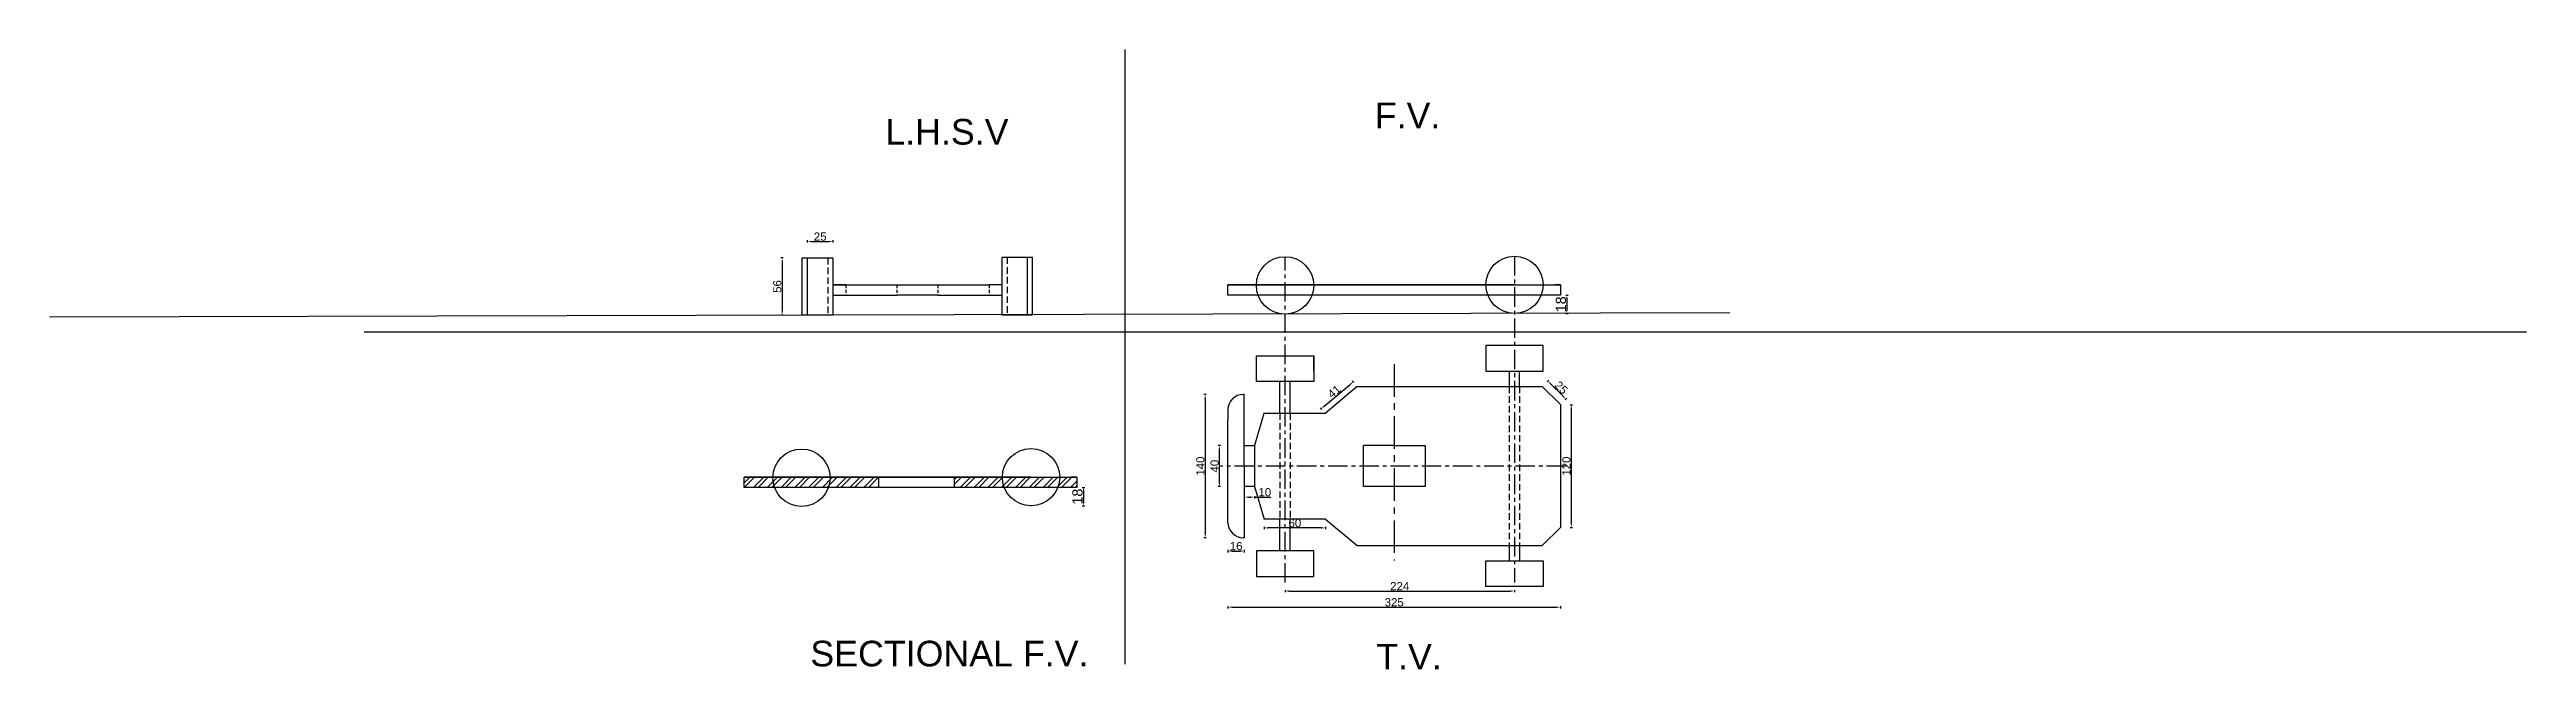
# Model space of a CAD drawing. Header units: millimetres. Extents: x 1794 to 4213, y 1697 to 2303.
import ezdxf

# ---------------------------------------------------------------- set-up
doc = ezdxf.new("R2010")
doc.units = ezdxf.units.MM
doc.linetypes.add('CENTER', pattern=[50.8, 31.75, -6.35, 6.35, -6.35])
doc.linetypes.add('HIDDEN', pattern=[9.525, 6.35, -3.175])
doc.styles.get("Standard").update_dxf_attribs({"font": 'arial.ttf'})
doc.dimstyles.new('ISO-25', dxfattribs={"dimtxt": 2.5, "dimasz": 2.5, "dimexe": 1.25, "dimexo": 0.625, "dimtad": 1, "dimtxsty": 'Standard', "dimcen": 2.5, "dimadec": 0, "dimazin": 0, "dimtfac": 1, "dimtmove": 0, "dimatfit": 3, "dimfxl": 1, "dimfxlon": 1, "dimarcsym": 0})

# ---------------------------------------------------------------- blocks, each defined once
blk = doc.blocks.new('*D3')
at = {"color": 0, "lineweight": -2, "transparency": 16777216}
for p, q in [((3279.2, 1956), (3281.4, 1956)), ((3280.2, 1952), (3280.2, 1840)), ((3279.2, 1836), (3281.4, 1836))]:
    blk.add_line(p, q, dxfattribs=at)
at = {"color": 0, "transparency": 16777216}
for points in [[(3279.5, 1952), (3280.8, 1952), (3280.2, 1956)], [(3279.5, 1840), (3280.8, 1840), (3280.2, 1836)]]:
    blk.add_solid(points, dxfattribs=at)
at = {"layer": 'Defpoints', "color": 0, "transparency": 16777216}
for p in [(3269.6, 1956), (3269.6, 1836), (3280.2, 1836)]:
    blk.add_point(p, dxfattribs=at)
at = {"color": 0, "transparency": 16777216, "insert": (3275.5, 1896), "char_height": 8, "attachment_point": 5, "rotation": 90}
blk.add_mtext('120', dxfattribs=at)
blk = doc.blocks.new('*D7')
at = {"color": 0, "lineweight": -2, "transparency": 16777216}
for p, q in [((3038.9, 1954.6), (3064.2, 1975.8)), ((3067.9, 1977.6), (3066.5, 1979.3)), ((3036.5, 1951.3), (3035.1, 1953))]:
    blk.add_line(p, q, dxfattribs=at)
at = {"color": 0, "transparency": 16777216}
for points in [[(3063.8, 1976.3), (3064.6, 1975.3), (3067.3, 1978.3)], [(3038.5, 1955.1), (3039.4, 1954.1), (3035.9, 1952.1)]]:
    blk.add_solid(points, dxfattribs=at)
at = {"layer": 'Defpoints', "color": 0, "transparency": 16777216}
for p in [(3067.3, 1978.3), (3071.1, 1973.7), (3039.7, 1947.5)]:
    blk.add_point(p, dxfattribs=at)
at = {"color": 0, "transparency": 16777216, "insert": (3048.6, 1968.8), "char_height": 8, "attachment_point": 5, "rotation": 39.9166}
blk.add_mtext('41', dxfattribs=at)
blk = doc.blocks.new('*D10')
at = {"color": 0, "lineweight": -2, "transparency": 16777216}
for p, q in [((2960.8, 1866.8), (2960.8, 1864.5)), ((2964.8, 1865.8), (2966.8, 1865.8)), ((2970.8, 1866.8), (2970.8, 1864.5)), ((2970.8, 1865.8), (2986.7, 1865.8))]:
    blk.add_line(p, q, dxfattribs=at)
at = {"color": 0, "transparency": 16777216}
for points in [[(2964.8, 1866.4), (2964.8, 1865.1), (2960.8, 1865.8)], [(2966.8, 1866.4), (2966.8, 1865.1), (2970.8, 1865.8)]]:
    blk.add_solid(points, dxfattribs=at)
at = {"layer": 'Defpoints', "color": 0, "transparency": 16777216}
for p in [(2960.8, 1876), (2970.8, 1876), (2970.8, 1865.8)]:
    blk.add_point(p, dxfattribs=at)
at = {"color": 0, "transparency": 16777216, "insert": (2980.8, 1870.5), "char_height": 8, "attachment_point": 5}
blk.add_mtext('10', dxfattribs=at)
blk = doc.blocks.new('*D11')
at = {"color": 0, "lineweight": -2, "transparency": 16777216}
for p, q in [((2937.5, 1916), (2935.2, 1916)), ((2936.5, 1880), (2936.5, 1912)), ((2937.5, 1876), (2935.2, 1876))]:
    blk.add_line(p, q, dxfattribs=at)
at = {"color": 0, "transparency": 16777216}
for points in [[(2935.8, 1912), (2937.2, 1912), (2936.5, 1916)], [(2935.8, 1880), (2937.2, 1880), (2936.5, 1876)]]:
    blk.add_solid(points, dxfattribs=at)
at = {"layer": 'Defpoints', "color": 0, "transparency": 16777216}
for p in [(2936.5, 1916), (2970.8, 1916), (2970.8, 1876)]:
    blk.add_point(p, dxfattribs=at)
at = {"color": 0, "transparency": 16777216, "insert": (2931.8, 1896), "char_height": 8, "attachment_point": 5, "rotation": 90}
blk.add_mtext('40', dxfattribs=at)
blk = doc.blocks.new('*D15')
at = {"color": 0, "lineweight": -2, "transparency": 16777216}
for p, q in [((2944.8, 1759.3), (2944.8, 1757)), ((2948.8, 1758.3), (3265.6, 1758.3)), ((3269.6, 1759.3), (3269.6, 1757))]:
    blk.add_line(p, q, dxfattribs=at)
at = {"color": 0, "transparency": 16777216}
for points in [[(2948.8, 1758.9), (2948.8, 1757.6), (2944.8, 1758.3)], [(3265.6, 1758.9), (3265.6, 1757.6), (3269.6, 1758.3)]]:
    blk.add_solid(points, dxfattribs=at)
at = {"layer": 'Defpoints', "color": 0, "transparency": 16777216}
for p in [(2944.8, 1896), (3269.6, 1896), (3269.6, 1758.3)]:
    blk.add_point(p, dxfattribs=at)
at = {"color": 0, "transparency": 16777216, "insert": (3107.2, 1763), "char_height": 8, "attachment_point": 5}
blk.add_mtext('325', dxfattribs=at)
blk = doc.blocks.new('*D16')
at = {"color": 0, "lineweight": -2, "transparency": 16777216}
for p, q in [((2944.8, 1814.1), (2944.8, 1811.8)), ((2948.8, 1813.1), (2956.8, 1813.1)), ((2960.8, 1814.1), (2960.8, 1811.8))]:
    blk.add_line(p, q, dxfattribs=at)
at = {"color": 0, "transparency": 16777216}
for points in [[(2948.8, 1813.7), (2948.8, 1812.4), (2944.8, 1813.1)], [(2956.8, 1813.7), (2956.8, 1812.4), (2960.8, 1813.1)]]:
    blk.add_solid(points, dxfattribs=at)
at = {"layer": 'Defpoints', "color": 0, "transparency": 16777216}
for p in [(2944.8, 1896), (2960.8, 1896), (2960.8, 1813.1)]:
    blk.add_point(p, dxfattribs=at)
at = {"color": 0, "transparency": 16777216, "insert": (2952.8, 1817.8), "char_height": 8, "attachment_point": 5}
blk.add_mtext('16', dxfattribs=at)
blk = doc.blocks.new('*D18')
at = {"color": 0, "lineweight": -2, "transparency": 16777216}
for p, q in [((3256.5, 1978.3), (3258.1, 1979.9)), ((3260, 1976.2), (3272.1, 1964.2)), ((3274.2, 1960.7), (3275.8, 1962.2))]:
    blk.add_line(p, q, dxfattribs=at)
at = {"color": 0, "transparency": 16777216}
for points in [[(3260.5, 1976.7), (3259.6, 1975.7), (3257.2, 1979)], [(3272.5, 1964.7), (3271.6, 1963.7), (3274.9, 1961.4)]]:
    blk.add_solid(points, dxfattribs=at)
at = {"layer": 'Defpoints', "color": 0, "transparency": 16777216}
for p in [(3251.9, 1973.7), (3274.9, 1961.4), (3269.6, 1956)]:
    blk.add_point(p, dxfattribs=at)
at = {"color": 0, "transparency": 16777216, "insert": (3270.3, 1972.6), "char_height": 8, "attachment_point": 5, "rotation": 314.9618}
blk.add_mtext('25', dxfattribs=at)
blk = doc.blocks.new('*D19')
at = {"color": 0, "lineweight": -2, "transparency": 16777216}
for p, q in [((2923.6, 1966), (2921.3, 1966)), ((2922.6, 1962), (2922.6, 1830)), ((2923.6, 1826), (2921.3, 1826))]:
    blk.add_line(p, q, dxfattribs=at)
at = {"color": 0, "transparency": 16777216}
for points in [[(2921.9, 1962), (2923.2, 1962), (2922.6, 1966)], [(2921.9, 1830), (2923.2, 1830), (2922.6, 1826)]]:
    blk.add_solid(points, dxfattribs=at)
at = {"layer": 'Defpoints', "color": 0, "transparency": 16777216}
for p in [(2960.8, 1966), (2922.6, 1826), (2960.8, 1826)]:
    blk.add_point(p, dxfattribs=at)
at = {"color": 0, "transparency": 16777216, "insert": (2917.9, 1896), "char_height": 8, "attachment_point": 5, "rotation": 90}
blk.add_mtext('140', dxfattribs=at)
blk = doc.blocks.new('*D22')
at = {"color": 0, "lineweight": -2, "transparency": 16777216}
for p, q in [((3000.6, 1775), (3000.6, 1772.8)), ((3004.6, 1774), (3220.6, 1774)), ((3224.6, 1775), (3224.6, 1772.8))]:
    blk.add_line(p, q, dxfattribs=at)
at = {"color": 0, "transparency": 16777216}
for points in [[(3004.6, 1774.7), (3004.6, 1773.3), (3000.6, 1774)], [(3220.6, 1774.7), (3220.6, 1773.3), (3224.6, 1774)]]:
    blk.add_solid(points, dxfattribs=at)
at = {"layer": 'Defpoints', "color": 0, "transparency": 16777216}
for p in [(3000.6, 1782.3), (3224.6, 1782.3), (3224.6, 1774)]:
    blk.add_point(p, dxfattribs=at)
at = {"color": 0, "transparency": 16777216, "insert": (3112.6, 1778.7), "char_height": 8, "attachment_point": 5}
blk.add_mtext('224', dxfattribs=at)
blk = doc.blocks.new('*D24')
at = {"color": 0, "lineweight": -2, "transparency": 16777216}
for p, q in [((2980.2, 1836.7), (2980.2, 1834.4)), ((3036.2, 1835.7), (2984.2, 1835.7)), ((3040.2, 1836.7), (3040.2, 1834.4))]:
    blk.add_line(p, q, dxfattribs=at)
at = {"color": 0, "transparency": 16777216}
for points in [[(2984.2, 1836.3), (2984.2, 1835), (2980.2, 1835.7)], [(3036.2, 1836.3), (3036.2, 1835), (3040.2, 1835.7)]]:
    blk.add_solid(points, dxfattribs=at)
at = {"layer": 'Defpoints', "color": 0, "transparency": 16777216}
for p in [(2980.2, 1844.1), (3040.2, 1844.1), (2980.2, 1835.7)]:
    blk.add_point(p, dxfattribs=at)
at = {"color": 0, "transparency": 16777216, "insert": (3010.2, 1840.4), "char_height": 8, "attachment_point": 5}
blk.add_mtext('60', dxfattribs=at)
blk = doc.blocks.new('*D32')
at = {"color": 0, "lineweight": -2, "transparency": 16777216}
for p, q in [((3274.8, 2063), (3277.1, 2063)), ((3275.8, 2060.5), (3275.8, 2047.5)), ((3274.8, 2045), (3277.1, 2045))]:
    blk.add_line(p, q, dxfattribs=at)
at = {"color": 0, "transparency": 16777216}
for points in [[(3275.4, 2060.5), (3276.2, 2060.5), (3275.8, 2063)], [(3275.4, 2047.5), (3276.2, 2047.5), (3275.8, 2045)]]:
    blk.add_solid(points, dxfattribs=at)
at = {"layer": 'Defpoints', "color": 0, "transparency": 16777216}
for p in [(3269.6, 2063), (3269.6, 2045), (3275.8, 2045)]:
    blk.add_point(p, dxfattribs=at)
at = {"color": 0, "transparency": 16777216, "insert": (3270.1, 2054), "char_height": 10, "attachment_point": 5, "rotation": 90}
blk.add_mtext('18', dxfattribs=at)
blk = doc.blocks.new('*D34')
at = {"color": 0, "lineweight": -2, "transparency": 16777216}
for p, q in [((2534.1, 2114.4), (2534.1, 2116.6)), ((2538.1, 2115.4), (2555.1, 2115.4)), ((2559.1, 2114.4), (2559.1, 2116.6))]:
    blk.add_line(p, q, dxfattribs=at)
at = {"color": 0, "transparency": 16777216}
for points in [[(2538.1, 2116), (2538.1, 2114.7), (2534.1, 2115.4)], [(2555.1, 2116), (2555.1, 2114.7), (2559.1, 2115.4)]]:
    blk.add_solid(points, dxfattribs=at)
at = {"layer": 'Defpoints', "color": 0, "transparency": 16777216}
for p in [(2559.1, 2115.4), (2534.1, 2099.4), (2559.1, 2099.4)]:
    blk.add_point(p, dxfattribs=at)
at = {"color": 0, "transparency": 16777216, "insert": (2546.6, 2120.1), "char_height": 8, "attachment_point": 5}
blk.add_mtext('25', dxfattribs=at)
blk = doc.blocks.new('*D35')
at = {"color": 0, "lineweight": -2, "transparency": 16777216}
for p, q in [((2510.4, 2099.4), (2508.2, 2099.4)), ((2509.4, 2095.4), (2509.4, 2047.4)), ((2510.4, 2043.4), (2508.2, 2043.4))]:
    blk.add_line(p, q, dxfattribs=at)
at = {"color": 0, "transparency": 16777216}
for points in [[(2508.8, 2095.4), (2510.1, 2095.4), (2509.4, 2099.4)], [(2508.8, 2047.4), (2510.1, 2047.4), (2509.4, 2043.4)]]:
    blk.add_solid(points, dxfattribs=at)
at = {"layer": 'Defpoints', "color": 0, "transparency": 16777216}
for p in [(2529.1, 2099.4), (2509.4, 2043.4), (2529.1, 2043.4)]:
    blk.add_point(p, dxfattribs=at)
at = {"color": 0, "transparency": 16777216, "insert": (2504.7, 2071.4), "char_height": 8, "attachment_point": 5, "rotation": 90}
blk.add_mtext('56', dxfattribs=at)
blk = doc.blocks.new('*D38')
at = {"color": 0, "lineweight": -2, "transparency": 16777216}
for p, q in [((2802.6, 1875.2), (2804.9, 1875.2)), ((2803.6, 1872.7), (2803.6, 1859.7)), ((2802.6, 1857.2), (2804.9, 1857.2))]:
    blk.add_line(p, q, dxfattribs=at)
at = {"color": 0, "transparency": 16777216}
for points in [[(2803.2, 1872.7), (2804.1, 1872.7), (2803.6, 1875.2)], [(2803.2, 1859.7), (2804.1, 1859.7), (2803.6, 1857.2)]]:
    blk.add_solid(points, dxfattribs=at)
at = {"layer": 'Defpoints', "color": 0, "transparency": 16777216}
for p in [(2797.4, 1875.2), (2797.4, 1857.2), (2803.6, 1857.2)]:
    blk.add_point(p, dxfattribs=at)
at = {"color": 0, "transparency": 16777216, "insert": (2797.9, 1866.2), "char_height": 10, "attachment_point": 5, "rotation": 90}
blk.add_mtext('18', dxfattribs=at)

msp = doc.modelspace()

# ---------------------------------------------------------------- hatches: boundary and pattern name
h = msp.add_hatch()
h.set_pattern_fill('ANSI32', color=256)
h.paths.add_polyline_path([(2500.369, 1884.653, -0.00494777), (2500.375, 1885.207), (2472.369, 1885.207), (2472.369, 1875.207), (2502.011, 1875.207, -0.08623881)])
h.paths.add_polyline_path([(2556.369, 1884.653, 0.00494777), (2556.364, 1885.207), (2528.369, 1885.207), (2500.375, 1885.207, 0.00494777), (2500.369, 1884.653, 0.08623881), (2502.011, 1875.207), (2554.728, 1875.207, 0.08623881)])
h.paths.add_polyline_path([(2603.559, 1885.207), (2556.364, 1885.207, -0.00494777), (2556.369, 1884.653, -0.08623881), (2554.728, 1875.207), (2603.559, 1875.207)])
h.paths.add_polyline_path([(2724.53, 1885.206), (2677.341, 1885.206), (2677.341, 1875.207), (2726.377, 1875.207, -0.09155189)])
h.paths.add_polyline_path([(2797.369, 1885.207), (2780.53, 1885.207, -0.09155606), (2778.684, 1875.207), (2797.369, 1875.207)])
h.paths.add_polyline_path([(2780.53, 1885.207), (2764.957, 1885.207), (2724.53, 1885.207, 0.09155606), (2726.377, 1875.207), (2778.684, 1875.207, 0.09155606)])

# ---------------------------------------------------------------- linework, layer by layer
at = {"color": 2, "true_color": 0xf1eb1f}
msp.add_line((2844.397, 1702.637), (2844.397, 2302.779), dxfattribs=at)
for p, q in [((2529.071, 2043.374), (2529.071, 2099.374)), ((2529.071, 2099.374), (2554.071, 2099.374)), ((2534.071, 2043.374), (2534.071, 2099.374)), ((2534.071, 2099.374), (2559.071, 2099.374)), ((2559.071, 2099.374), (2559.071, 2043.374)), ((2749.071, 2099.783), (2724.071, 2099.783)), ((2724.071, 2099.783), (2724.071, 2043.783)), ((2754.071, 2099.783), (2729.071, 2099.783)), ((2749.071, 2043.783), (2749.071, 2099.783)), ((2754.071, 2043.783), (2754.071, 2099.783)), ((2559.071, 2073.021), (2571.671, 2073.021)), ((2571.671, 2073.021), (2559.071, 2073.021)), ((2559.071, 2063.021), (2571.671, 2063.021)), ((2571.671, 2073.021), (2621.571, 2073.021)), ((2571.671, 2063.021), (2621.571, 2063.021)), ((2621.571, 2073.021), (2661.571, 2073.021)), ((2661.571, 2063.021), (2621.571, 2063.021)), ((2661.571, 2073.021), (2711.471, 2073.021)), ((2661.571, 2063.021), (2711.471, 2063.021)), ((2724.071, 2073.021), (2711.471, 2073.021)), ((2724.071, 2073.021), (2711.471, 2073.021)), ((2711.471, 2063.021), (2724.071, 2063.021)), ((2711.471, 2063.021), (2724.071, 2063.021)), ((3224.564, 2073.021), (2944.564, 2073.021)), ((2944.564, 2063.021), (2944.564, 2073.021)), ((2944.564, 2073.021), (3237.152, 2073.021)), ((3269.564, 2063.021), (2944.564, 2063.021)), ((3237.152, 2073.021), (3269.564, 2073.021)), ((3269.564, 2063.021), (3263.558, 2063.021)), ((3269.564, 2073.021), (3264.049, 2073.021)), ((3269.564, 2073.021), (3269.564, 2063.021)), ((2534.071, 2043.374), (2529.071, 2043.374)), ((2554.071, 2043.374), (2529.071, 2043.374)), ((2559.071, 2043.374), (2534.071, 2043.374)), ((2724.071, 2043.783), (2749.071, 2043.783)), ((2729.071, 2043.783), (2754.071, 2043.857)), ((2749.071, 2043.783), (2754.071, 2043.783)), ((3224.564, 2045.021), (3224.886, 2045.021)), ((3269.564, 2045.021), (3269.564, 2045.132)), ((3252.564, 2013.732), (3196.564, 2013.732)), ((3196.564, 2013.732), (3196.564, 1988.732)), ((3252.564, 1988.732), (3252.564, 2013.732)), ((2972.564, 1978.732), (2972.564, 2003.732)), ((2972.564, 2003.732), (3028.564, 2003.732)), ((3028.564, 2003.732), (3028.564, 1978.732)), ((3028.564, 1988.732), (3028.564, 2003.732)), ((3196.564, 1988.732), (3224.564, 1988.732)), ((3219.564, 1988.732), (3219.564, 1973.732)), ((3219.564, 1988.732), (3229.564, 1988.732)), ((3224.564, 1988.732), (3252.564, 1988.732)), ((3229.564, 1973.732), (3229.564, 1988.732)), ((2960.808, 1966.043), (2959.808, 1966.043)), ((2959.808, 1966.043), (2960.808, 1966.043)), ((2960.808, 1956.043), (2960.808, 1966.043)), ((3028.564, 1978.732), (2972.564, 1978.732)), ((2995.564, 1947.454), (2995.564, 1978.732)), ((3005.564, 1947.454), (3005.564, 1978.732)), ((3071.142, 1973.732), (3039.732, 1947.454)), ((3071.142, 1973.732), (3251.899, 1973.732)), ((3269.564, 1956.043), (3251.899, 1973.732)), ((2944.808, 1951.043), (2944.808, 1941.043)), ((2944.808, 1851.043), (2944.808, 1941.043)), ((2960.808, 1946.043), (2960.808, 1956.043)), ((2960.808, 1916.043), (2960.808, 1946.043)), ((2979.732, 1947.454), (2970.808, 1916.043)), ((3039.732, 1947.454), (2979.732, 1947.454)), ((3269.564, 1956.043), (3269.564, 1896.043)), ((2960.808, 1896.043), (2960.808, 1916.043)), ((2960.808, 1896.043), (2960.808, 1916.043)), ((2960.808, 1916.043), (2970.808, 1916.043)), ((2970.808, 1916.043), (2970.808, 1876.043)), ((3107.308, 1916.043), (3077.308, 1916.043)), ((3077.308, 1876.043), (3077.308, 1916.043)), ((3107.308, 1916.043), (3137.308, 1916.043)), ((3137.308, 1916.043), (3137.308, 1876.043)), ((2960.808, 1896.043), (2960.808, 1876.043)), ((3269.564, 1896.043), (3269.564, 1836.043)), ((2752.369, 1885.207), (2472.369, 1885.207)), ((2472.369, 1875.207), (2472.369, 1885.207)), ((2472.369, 1885.207), (2764.957, 1885.207)), ((2797.369, 1875.207), (2472.369, 1875.207)), ((2556.364, 1885.207), (2500.375, 1885.207)), ((2528.369, 1885.207), (2603.559, 1885.207)), ((2603.559, 1885.207), (2603.559, 1875.207)), ((2752.53, 1885.206), (2677.341, 1885.206)), ((2677.341, 1885.206), (2677.341, 1875.207)), ((2724.53, 1885.206), (2752.53, 1885.206)), ((2764.957, 1885.207), (2797.369, 1885.207)), ((2797.369, 1875.207), (2791.363, 1875.207)), ((2797.369, 1885.207), (2791.854, 1885.207)), ((2797.369, 1885.207), (2797.369, 1875.207)), ((2970.808, 1876.043), (2960.808, 1876.043)), ((2960.808, 1876.043), (2960.808, 1846.043)), ((2970.808, 1876.043), (2980.212, 1844.13)), ((3137.308, 1876.043), (3077.308, 1876.043)), ((3137.308, 1876.043), (3137.308, 1876.043)), ((2752.369, 1857.207), (2752.691, 1857.207)), ((2797.369, 1857.207), (2797.369, 1857.318)), ((2944.808, 1841.043), (2944.808, 1851.043)), ((2960.808, 1846.043), (2960.808, 1836.043)), ((3040.212, 1844.13), (2980.212, 1844.13)), ((2995.564, 1813.353), (2995.564, 1844.13)), ((3005.564, 1813.353), (3005.564, 1844.13)), ((3040.212, 1844.13), (3071.142, 1818.353)), ((2960.808, 1826.043), (2959.808, 1826.043)), ((2960.808, 1836.043), (2960.808, 1826.043)), ((3071.142, 1818.353), (3251.899, 1818.353)), ((3219.564, 1818.353), (3219.564, 1803.353)), ((3229.564, 1818.353), (3229.564, 1803.353)), ((3269.564, 1836.043), (3251.899, 1818.353)), ((2972.564, 1813.353), (2972.564, 1788.353)), ((3028.564, 1813.353), (2972.564, 1813.353)), ((3000.564, 1788.353), (3000.564, 1800.853)), ((3028.564, 1788.353), (3028.564, 1813.353)), ((3196.564, 1778.353), (3196.564, 1803.353)), ((3196.564, 1803.353), (3224.564, 1803.353)), ((3224.564, 1803.353), (3229.564, 1803.353)), ((3229.564, 1803.353), (3252.564, 1803.353)), ((3252.564, 1803.353), (3252.564, 1778.353)), ((2972.564, 1788.353), (3028.564, 1788.353)), ((3252.564, 1778.353), (3196.564, 1778.353))]:
    msp.add_line(p, q)
at = {"linetype": 'HIDDEN'}
for p, q in [((2554.071, 2099.374), (2554.071, 2043.374)), ((2729.071, 2099.783), (2729.071, 2043.783)), ((3219.564, 1973.732), (3219.564, 1818.353)), ((3229.564, 1973.732), (3229.564, 1818.353)), ((2995.564, 1947.454), (2995.564, 1844.13)), ((3005.564, 1947.454), (3005.564, 1844.13))]:
    msp.add_line(p, q, dxfattribs=at)
at = {"color": 240, "linetype": 'CENTER', "ltscale": 0.6, "true_color": 0xed1f24}
for p, q in [((3000.564, 1782.269), (3000.564, 2100.33)), ((3224.564, 2101.127), (3224.564, 1782.269)), ((3275.1, 1896.043), (2937.59, 1896.043))]:
    msp.add_line(p, q, dxfattribs=at)
at = {"linetype": 'HIDDEN', "ltscale": 0.5}
for p, q in [((2571.671, 2073.021), (2571.671, 2063.021)), ((2621.571, 2073.021), (2621.571, 2063.021)), ((2661.571, 2073.021), (2661.571, 2063.021)), ((2711.471, 2073.021), (2711.471, 2063.021))]:
    msp.add_line(p, q, dxfattribs=at)
at = {"color": 152, "true_color": 0x2776bb}
msp.add_line((3435.017, 2045.541), (1793.856, 2041.481), dxfattribs=at)
at = {"color": 2}
msp.add_line((2101.195, 2027.272), (4213.123, 2027.272), dxfattribs=at)
at = {"color": 242, "linetype": 'CENTER', "true_color": 0xcd2027}
msp.add_line((3107.308, 1995.443), (3107.308, 1803.974), dxfattribs=at)
for centre in [(3000.564, 2072.466), (3224.725, 2073.02), (2528.369, 1884.653), (2752.53, 1885.206)]:
    msp.add_circle(centre, 28)
for centre, radius, start, end in [((3224.564, 2054.332), 23.156, 270, 270.398171), ((2959.808, 1951.043), 15, 90, 180), ((2959.808, 1841.043), 15, 180, 270)]:
    msp.add_arc(centre, radius, start, end)

# ---------------------------------------------------------------- texts
at = {"char_height": 25, "attachment_point": 1}
for s, width, heights, insert in [('F.V.', 167.75506, [0], (3088.243, 2250.959)), ('L.H.S.V', 201.30607, [0], (2610.179, 2235.002)), ('SECTIONAL F.V.', 434.28415, [1.4210854715202e-14], (2536.952, 1725.468)), ('T.V.', 303.55677, [0], (3089.708, 1722.444))]:
    msp.add_mtext_dynamic_manual_height_columns(s, width=width, gutter_width=12.5, heights=heights, dxfattribs=dict(at, insert=insert))

# ---------------------------------------------------------------- dimensions: what is measured, and where the dimension line sits
for base, p1, p2, picture, middle in [((2559.071, 2115.357), (2534.071, 2099.374), (2559.071, 2099.374), '*D34', (2546.571, 2120.067)), ((2970.808, 1865.776), (2960.808, 1876.043), (2970.808, 1876.043), '*D10', (2980.773, 1870.485)), ((2980.212, 1835.658), (3040.212, 1844.13), (2980.212, 1844.13), '*D24', (3010.212, 1840.368)), ((3224.564, 1774.015), (3000.564, 1782.269), (3224.564, 1782.269), '*D22', (3112.564, 1778.656))]:
    dim = msp.add_linear_dim(base=base, p1=p1, p2=p2, dimstyle='ISO-25', override={"dimtxt": 8, "dimasz": 4})
    dim.commit()
    dim.dimension.update_dxf_attribs({"geometry": picture, "text_midpoint": middle})
for base, p1, p2, override, picture, middle in [((2509.43, 2043.374), (2529.071, 2099.374), (2529.071, 2043.374), {"dimtxt": 8, "dimasz": 4}, '*D35', (2504.721, 2071.374)), ((3275.832, 2045.021), (3269.564, 2063.021), (3269.564, 2045.021), {"dimtxt": 10}, '*D32', (3270.101, 2054.021)), ((2922.571, 1826.043), (2960.808, 1966.043), (2960.808, 1826.043), {"dimtxt": 8, "dimasz": 4}, '*D19', (2917.861, 1896.043)), ((3280.175, 1836.043), (3269.564, 1956.043), (3269.564, 1836.043), {"dimtxt": 8, "dimasz": 4}, '*D3', (3275.466, 1896.043)), ((2936.499, 1916.043), (2970.808, 1876.043), (2970.808, 1916.043), {"dimtxt": 8, "dimasz": 4}, '*D11', (2931.79, 1896.043)), ((2803.637, 1857.207), (2797.369, 1875.207), (2797.369, 1857.207), {"dimtxt": 10}, '*D38', (2797.906, 1866.207))]:
    dim = msp.add_linear_dim(base=base, p1=p1, p2=p2, angle=90, dimstyle='ISO-25', override=override)
    dim.commit()
    dim.dimension.update_dxf_attribs({"geometry": picture, "text_midpoint": middle})
dim = msp.add_aligned_dim(p1=(3039.732, 1947.454), p2=(3071.142, 1973.732), distance=6.006, dimstyle='ISO-25', override={"dimtxt": 8, "dimasz": 4, "dimdec": 0})
dim.commit()
dim.dimension.update_dxf_attribs({"geometry": '*D7', "text_midpoint": (3048.605, 1968.759)})
dim = msp.add_linear_dim(base=(3274.887, 1961.358), p1=(3251.899, 1973.732), p2=(3269.564, 1956.043), angle=314.961835, dimstyle='ISO-25', override={"dimtxt": 8, "dimasz": 4})
dim.commit()
dim.dimension.update_dxf_attribs({"geometry": '*D18', "text_midpoint": (3266.948, 1969.308), "dimtype": 161})
for base, p2, override, picture, middle in [((3269.564, 1758.283), (3269.564, 1896.043), {"dimtxt": 8, "dimasz": 4, "dimdec": 0}, '*D15', (3107.186, 1758.283)), ((2960.808, 1813.078), (2960.808, 1896.043), {"dimtxt": 8, "dimasz": 4}, '*D16', (2952.808, 1813.078))]:
    dim = msp.add_linear_dim(base=base, p1=(2944.808, 1896.043), p2=p2, dimstyle='ISO-25', override=override)
    dim.commit()
    dim.dimension.update_dxf_attribs({"geometry": picture, "text_midpoint": middle, "dimtype": 160})

doc.saveas('drawing.dxf')
